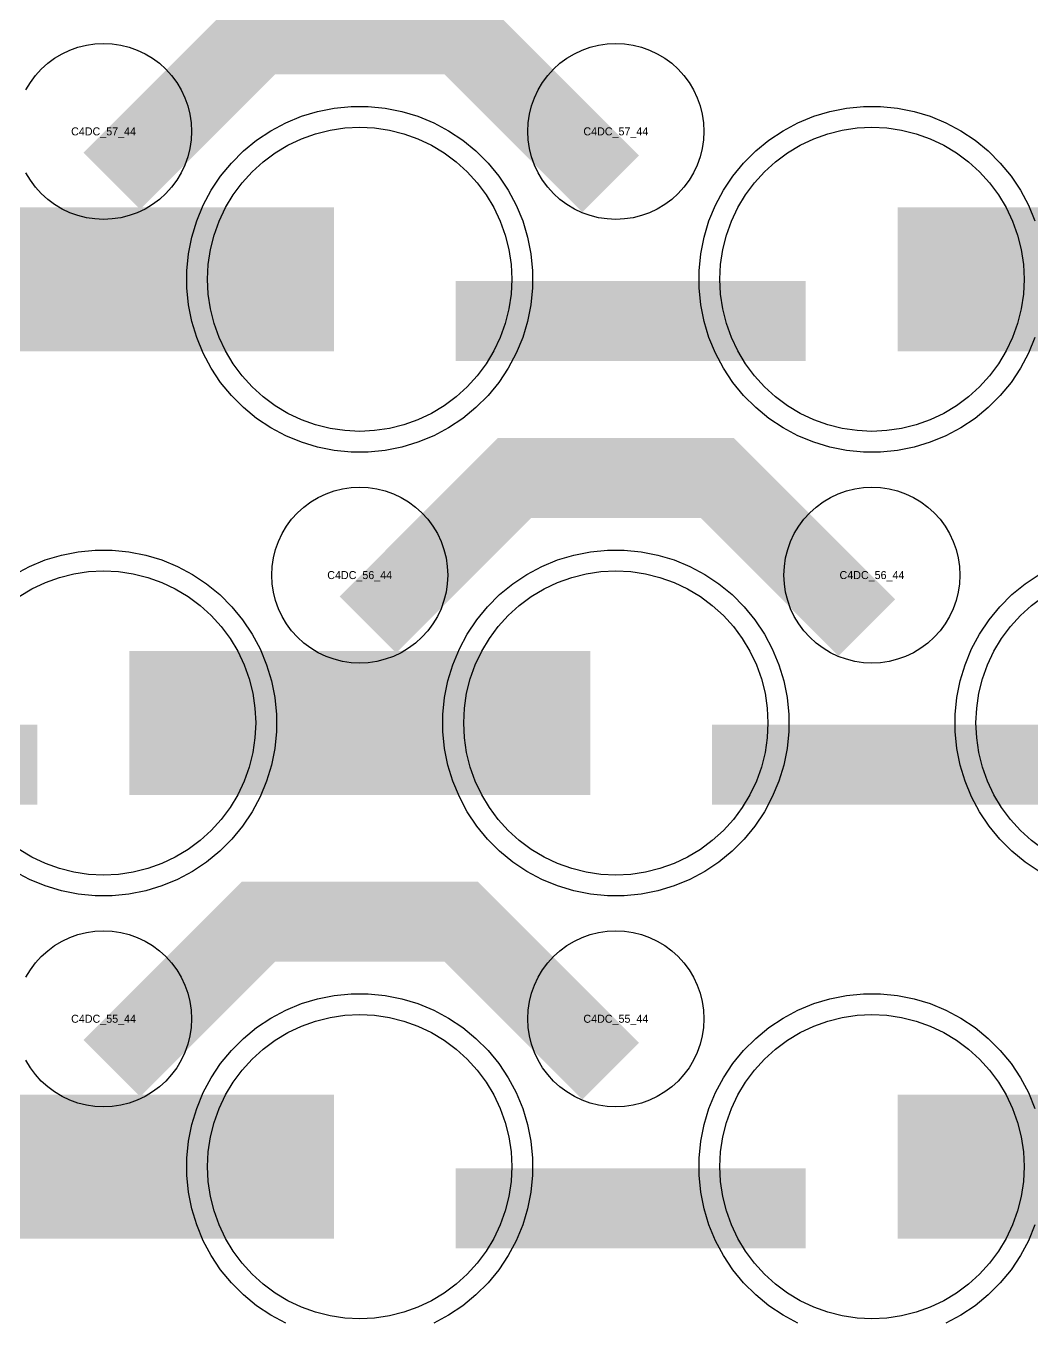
# Model space of a CAD drawing. Extents: x -11880 to 11880, y -14992 to 14992.
# Drawn here: x 2055.8 to 2370, y -7267.1 to -6862.3 of the extents above; entities that cross this region are included whole.
import ezdxf
from ezdxf.enums import TextEntityAlignment as Align

# ---------------------------------------------------------------- set-up
doc = ezdxf.new("R2010")
doc.units = 0
doc.header["$MEASUREMENT"] = 0
for name, color, linetype in [('GDS_775_DT_237', 138, 'CONTINUOUS'), ('RDL1_FS', 34, 'CONTINUOUS'), ('RDL_BS', 160, 'CONTINUOUS')]:
    doc.layers.add(name, color=color, linetype=linetype)

msp = doc.modelspace()

# ---------------------------------------------------------------- linework, layer by layer
at = {"layer": 'RDL1_FS', "color": 241, "true_color": 0xf7abae}
for points in [[(2160, -6988.919), (2155.343, -6988.69), (2150.732, -6988.006), (2146.209, -6986.874), (2141.819, -6985.302), (2137.605, -6983.31), (2133.605, -6980.912), (2129.86, -6978.134), (2126.406, -6975.004), (2123.276, -6971.55), (2120.498, -6967.805), (2118.1, -6963.805), (2116.108, -6959.591), (2114.536, -6955.201), (2113.404, -6950.678), (2112.72, -6946.067), (2112.491, -6941.41), (2112.72, -6936.753), (2113.404, -6932.142), (2114.536, -6927.619), (2116.108, -6923.229), (2118.1, -6919.015), (2120.498, -6915.015), (2123.276, -6911.27), (2126.406, -6907.816), (2129.86, -6904.686), (2133.605, -6901.908), (2137.605, -6899.51), (2141.819, -6897.518), (2146.209, -6895.946), (2150.732, -6894.814), (2155.343, -6894.13), (2160, -6893.901), (2164.657, -6894.13), (2169.268, -6894.814), (2173.791, -6895.946), (2178.181, -6897.518), (2182.395, -6899.51), (2186.395, -6901.908), (2190.14, -6904.686), (2193.594, -6907.816), (2196.724, -6911.27), (2199.502, -6915.015), (2201.9, -6919.015), (2203.892, -6923.229), (2205.464, -6927.619), (2206.596, -6932.142), (2207.28, -6936.753), (2207.509, -6941.41), (2207.28, -6946.067), (2206.596, -6950.678), (2205.464, -6955.201), (2203.892, -6959.591), (2201.9, -6963.805), (2199.502, -6967.805), (2196.724, -6971.55), (2193.594, -6975.004), (2190.14, -6978.134), (2186.395, -6980.912), (2182.395, -6983.31), (2178.181, -6985.302), (2173.791, -6986.874), (2169.268, -6988.006), (2164.657, -6988.69)], [(2320, -6988.919), (2315.343, -6988.69), (2310.732, -6988.006), (2306.209, -6986.874), (2301.819, -6985.302), (2297.605, -6983.31), (2293.605, -6980.912), (2289.86, -6978.134), (2286.406, -6975.004), (2283.276, -6971.55), (2280.498, -6967.805), (2278.1, -6963.805), (2276.108, -6959.591), (2274.536, -6955.201), (2273.404, -6950.678), (2272.72, -6946.067), (2272.491, -6941.41), (2272.72, -6936.753), (2273.404, -6932.142), (2274.536, -6927.619), (2276.108, -6923.229), (2278.1, -6919.015), (2280.498, -6915.015), (2283.276, -6911.27), (2286.406, -6907.816), (2289.86, -6904.686), (2293.605, -6901.908), (2297.605, -6899.51), (2301.819, -6897.518), (2306.209, -6895.946), (2310.732, -6894.814), (2315.343, -6894.13), (2320, -6893.901), (2324.657, -6894.13), (2329.268, -6894.814), (2333.791, -6895.946), (2338.181, -6897.518), (2342.395, -6899.51), (2346.395, -6901.908), (2350.14, -6904.686), (2353.594, -6907.816), (2356.724, -6911.27), (2359.502, -6915.015), (2361.9, -6919.015), (2363.892, -6923.229), (2365.464, -6927.619), (2366.596, -6932.142), (2367.28, -6936.753), (2367.509, -6941.41), (2367.28, -6946.067), (2366.596, -6950.678), (2365.464, -6955.201), (2363.892, -6959.591), (2361.9, -6963.805), (2359.502, -6967.805), (2356.724, -6971.55), (2353.594, -6975.004), (2350.14, -6978.134), (2346.395, -6980.912), (2342.395, -6983.31), (2338.181, -6985.302), (2333.791, -6986.874), (2329.268, -6988.006), (2324.657, -6988.69)]]:
    msp.add_lwpolyline(points, close=True, dxfattribs=at)
for points in [[(2008.002, -6941.41, 45, 45, 0), (2080.002, -6941.41, 45, 45, 0)], [(2080.002, -6941.41, 45, 45, 0), (2152.002, -6941.41, 45, 45, 0)], [(2328.002, -6941.41, 45, 45, 0), (2400.002, -6941.41, 45, 45, 0)]]:
    msp.add_lwpolyline(points, format="xyseb", dxfattribs=at)
at = {"layer": 'RDL1_FS'}
for points in [[(2053.605, -7040.473), (2057.605, -7038.075), (2061.819, -7036.083), (2066.209, -7034.511), (2070.732, -7033.379), (2075.343, -7032.695), (2080, -7032.466), (2084.657, -7032.695), (2089.268, -7033.379), (2093.791, -7034.511), (2098.181, -7036.083), (2102.395, -7038.075), (2106.395, -7040.473), (2110.14, -7043.251), (2113.594, -7046.381), (2116.724, -7049.835), (2119.502, -7053.58), (2121.9, -7057.58), (2123.892, -7061.794), (2125.464, -7066.184), (2126.596, -7070.707), (2127.28, -7075.318), (2127.509, -7079.975), (2127.28, -7084.632), (2126.596, -7089.243), (2125.464, -7093.766), (2123.892, -7098.156), (2121.9, -7102.37), (2119.502, -7106.37), (2116.724, -7110.115), (2113.594, -7113.569), (2110.14, -7116.699), (2106.395, -7119.477), (2102.395, -7121.875), (2098.181, -7123.867), (2093.791, -7125.439), (2089.268, -7126.571), (2084.657, -7127.255), (2080, -7127.484), (2075.343, -7127.255), (2070.732, -7126.571), (2066.209, -7125.439), (2061.819, -7123.867), (2057.605, -7121.875), (2053.605, -7119.477)], [(2373.605, -7119.477), (2369.86, -7116.699), (2366.406, -7113.569), (2363.276, -7110.115), (2360.498, -7106.37), (2358.1, -7102.37), (2356.108, -7098.156), (2354.536, -7093.766), (2353.404, -7089.243), (2352.72, -7084.632), (2352.491, -7079.975), (2352.72, -7075.318), (2353.404, -7070.707), (2354.536, -7066.184), (2356.108, -7061.794), (2358.1, -7057.58), (2360.498, -7053.58), (2363.276, -7049.835), (2366.406, -7046.381), (2369.86, -7043.251), (2373.605, -7040.473)]]:
    msp.add_lwpolyline(points, dxfattribs=at)
for points in [[(2240, -7127.484), (2235.343, -7127.255), (2230.732, -7126.571), (2226.209, -7125.439), (2221.819, -7123.867), (2217.605, -7121.875), (2213.605, -7119.477), (2209.86, -7116.699), (2206.406, -7113.569), (2203.276, -7110.115), (2200.498, -7106.37), (2198.1, -7102.37), (2196.108, -7098.156), (2194.536, -7093.766), (2193.404, -7089.243), (2192.72, -7084.632), (2192.491, -7079.975), (2192.72, -7075.318), (2193.404, -7070.707), (2194.536, -7066.184), (2196.108, -7061.794), (2198.1, -7057.58), (2200.498, -7053.58), (2203.276, -7049.835), (2206.406, -7046.381), (2209.86, -7043.251), (2213.605, -7040.473), (2217.605, -7038.075), (2221.819, -7036.083), (2226.209, -7034.511), (2230.732, -7033.379), (2235.343, -7032.695), (2240, -7032.466), (2244.657, -7032.695), (2249.268, -7033.379), (2253.791, -7034.511), (2258.181, -7036.083), (2262.395, -7038.075), (2266.395, -7040.473), (2270.14, -7043.251), (2273.594, -7046.381), (2276.724, -7049.835), (2279.502, -7053.58), (2281.9, -7057.58), (2283.892, -7061.794), (2285.464, -7066.184), (2286.596, -7070.707), (2287.28, -7075.318), (2287.509, -7079.975), (2287.28, -7084.632), (2286.596, -7089.243), (2285.464, -7093.766), (2283.892, -7098.156), (2281.9, -7102.37), (2279.502, -7106.37), (2276.724, -7110.115), (2273.594, -7113.569), (2270.14, -7116.699), (2266.395, -7119.477), (2262.395, -7121.875), (2258.181, -7123.867), (2253.791, -7125.439), (2249.268, -7126.571), (2244.657, -7127.255)], [(2160, -7266.049), (2155.343, -7265.82), (2150.732, -7265.136), (2146.209, -7264.004), (2141.819, -7262.432), (2137.605, -7260.44), (2133.605, -7258.042), (2129.86, -7255.264), (2126.406, -7252.134), (2123.276, -7248.68), (2120.498, -7244.935), (2118.1, -7240.935), (2116.108, -7236.721), (2114.536, -7232.331), (2113.404, -7227.808), (2112.72, -7223.197), (2112.491, -7218.54), (2112.72, -7213.883), (2113.404, -7209.272), (2114.536, -7204.749), (2116.108, -7200.359), (2118.1, -7196.145), (2120.498, -7192.145), (2123.276, -7188.4), (2126.406, -7184.946), (2129.86, -7181.816), (2133.605, -7179.038), (2137.605, -7176.64), (2141.819, -7174.648), (2146.209, -7173.076), (2150.732, -7171.944), (2155.343, -7171.26), (2160, -7171.031), (2164.657, -7171.26), (2169.268, -7171.944), (2173.791, -7173.076), (2178.181, -7174.648), (2182.395, -7176.64), (2186.395, -7179.038), (2190.14, -7181.816), (2193.594, -7184.946), (2196.724, -7188.4), (2199.502, -7192.145), (2201.9, -7196.145), (2203.892, -7200.359), (2205.464, -7204.749), (2206.596, -7209.272), (2207.28, -7213.883), (2207.509, -7218.54), (2207.28, -7223.197), (2206.596, -7227.808), (2205.464, -7232.331), (2203.892, -7236.721), (2201.9, -7240.935), (2199.502, -7244.935), (2196.724, -7248.68), (2193.594, -7252.134), (2190.14, -7255.264), (2186.395, -7258.042), (2182.395, -7260.44), (2178.181, -7262.432), (2173.791, -7264.004), (2169.268, -7265.136), (2164.657, -7265.82)], [(2320, -7266.049), (2315.343, -7265.82), (2310.732, -7265.136), (2306.209, -7264.004), (2301.819, -7262.432), (2297.605, -7260.44), (2293.605, -7258.042), (2289.86, -7255.264), (2286.406, -7252.134), (2283.276, -7248.68), (2280.498, -7244.935), (2278.1, -7240.935), (2276.108, -7236.721), (2274.536, -7232.331), (2273.404, -7227.808), (2272.72, -7223.197), (2272.491, -7218.54), (2272.72, -7213.883), (2273.404, -7209.272), (2274.536, -7204.749), (2276.108, -7200.359), (2278.1, -7196.145), (2280.498, -7192.145), (2283.276, -7188.4), (2286.406, -7184.946), (2289.86, -7181.816), (2293.605, -7179.038), (2297.605, -7176.64), (2301.819, -7174.648), (2306.209, -7173.076), (2310.732, -7171.944), (2315.343, -7171.26), (2320, -7171.031), (2324.657, -7171.26), (2329.268, -7171.944), (2333.791, -7173.076), (2338.181, -7174.648), (2342.395, -7176.64), (2346.395, -7179.038), (2350.14, -7181.816), (2353.594, -7184.946), (2356.724, -7188.4), (2359.502, -7192.145), (2361.9, -7196.145), (2363.892, -7200.359), (2365.464, -7204.749), (2366.596, -7209.272), (2367.28, -7213.883), (2367.509, -7218.54), (2367.28, -7223.197), (2366.596, -7227.808), (2365.464, -7232.331), (2363.892, -7236.721), (2361.9, -7240.935), (2359.502, -7244.935), (2356.724, -7248.68), (2353.594, -7252.134), (2350.14, -7255.264), (2346.395, -7258.042), (2342.395, -7260.44), (2338.181, -7262.432), (2333.791, -7264.004), (2329.268, -7265.136), (2324.657, -7265.82)]]:
    msp.add_lwpolyline(points, close=True, dxfattribs=at)
for points in [[(2088.002, -7079.975, 45, 45, 0), (2160.002, -7079.975, 45, 45, 0)], [(2160.002, -7079.975, 45, 45, 0), (2232.002, -7079.975, 45, 45, 0)], [(2008.002, -7218.54, 45, 45, 0), (2080.002, -7218.54, 45, 45, 0)], [(2080.002, -7218.54, 45, 45, 0), (2152.002, -7218.54, 45, 45, 0)], [(2328.002, -7218.54, 45, 45, 0), (2400.002, -7218.54, 45, 45, 0)]]:
    msp.add_lwpolyline(points, format="xyseb", dxfattribs=at)
at = {"layer": 'RDL_BS'}
for points in [[(2082.562, -6910.724, 25, 25, 0), (2128.377, -6864.909, 25, 25, 0), (2161.93, -6864.909, 25, 25, 0)], [(2238.401, -6911.623, 25, 25, 0), (2191.687, -6864.909, 25, 25, 0), (2161.929, -6864.909, 25, 25, 0)], [(2162.562, -7049.289, 25, 25, 0), (2208.377, -7003.474, 25, 25, 0), (2241.93, -7003.474, 25, 25, 0)], [(2318.401, -7050.188, 25, 25, 0), (2271.687, -7003.474, 25, 25, 0), (2241.929, -7003.474, 25, 25, 0)], [(1950.016, -7092.988, 25, 25, 0), (2059.281, -7092.988, 25, 25, 0)], [(2270.016, -7092.988, 25, 25, 0), (2379.281, -7092.988, 25, 25, 0)], [(2082.562, -7187.854, 25, 25, 0), (2128.377, -7142.039, 25, 25, 0), (2161.93, -7142.039, 25, 25, 0)], [(2238.401, -7188.753, 25, 25, 0), (2191.687, -7142.039, 25, 25, 0), (2161.929, -7142.039, 25, 25, 0)], [(2190.016, -7231.553, 25, 25, 0), (2299.281, -7231.553, 25, 25, 0)]]:
    msp.add_lwpolyline(points, format="xyseb", dxfattribs=at)
for points in [[(2055.75, -6882.266), (2057.143, -6879.942), (2058.746, -6877.779), (2060.558, -6875.78), (2062.557, -6873.968), (2064.72, -6872.365), (2067.044, -6870.972), (2069.481, -6869.82), (2072.016, -6868.913), (2074.635, -6868.256), (2077.307, -6867.86), (2080, -6867.728), (2082.693, -6867.86), (2085.365, -6868.256), (2087.984, -6868.913), (2090.519, -6869.82), (2092.956, -6870.972), (2095.28, -6872.365), (2097.443, -6873.968), (2099.442, -6875.78), (2101.254, -6877.779), (2102.857, -6879.942), (2104.25, -6882.266), (2105.402, -6884.703), (2106.309, -6887.238), (2106.966, -6889.857), (2107.362, -6892.529), (2107.494, -6895.222), (2107.362, -6897.915), (2106.966, -6900.587), (2106.309, -6903.206), (2105.402, -6905.741), (2104.25, -6908.178), (2102.857, -6910.502), (2101.254, -6912.665), (2099.442, -6914.664), (2097.443, -6916.476), (2095.28, -6918.079), (2092.956, -6919.472), (2090.519, -6920.624), (2087.984, -6921.531), (2085.365, -6922.188), (2082.693, -6922.584), (2080, -6922.716), (2077.307, -6922.584), (2074.635, -6922.188), (2072.016, -6921.531), (2069.481, -6920.624), (2067.044, -6919.472), (2064.72, -6918.079), (2062.557, -6916.476), (2060.558, -6914.664), (2058.746, -6912.665), (2057.143, -6910.502), (2055.75, -6908.178)], [(2052.223, -7033.592), (2056.885, -7031.1), (2061.795, -7029.069), (2066.835, -7027.538), (2072.062, -7026.492), (2077.356, -7025.975), (2082.644, -7025.975), (2087.938, -7026.492), (2093.165, -7027.538), (2098.205, -7029.069), (2103.115, -7031.1), (2107.777, -7033.592), (2112.191, -7036.539), (2116.292, -7039.901), (2120.074, -7043.683), (2123.436, -7047.784), (2126.383, -7052.198), (2128.875, -7056.86), (2130.906, -7061.77), (2132.437, -7066.81), (2133.483, -7072.037), (2134, -7077.331), (2134, -7082.619), (2133.483, -7087.913), (2132.437, -7093.14), (2130.906, -7098.18), (2128.875, -7103.09), (2126.383, -7107.752), (2123.436, -7112.166), (2120.074, -7116.267), (2116.292, -7120.049), (2112.191, -7123.411), (2107.777, -7126.358), (2103.115, -7128.85), (2098.205, -7130.881), (2093.165, -7132.412), (2087.938, -7133.458), (2082.644, -7133.975), (2077.356, -7133.975), (2072.062, -7133.458), (2066.835, -7132.412), (2061.795, -7130.881), (2056.885, -7128.85), (2052.223, -7126.358)], [(2372.223, -7126.358), (2367.809, -7123.411), (2363.708, -7120.049), (2359.926, -7116.267), (2356.564, -7112.166), (2353.617, -7107.752), (2351.125, -7103.09), (2349.094, -7098.18), (2347.563, -7093.14), (2346.517, -7087.913), (2346, -7082.619), (2346, -7077.331), (2346.517, -7072.037), (2347.563, -7066.81), (2349.094, -7061.77), (2351.125, -7056.86), (2353.617, -7052.198), (2356.564, -7047.784), (2359.926, -7043.683), (2363.708, -7039.901), (2367.809, -7036.539), (2372.223, -7033.592)], [(2055.75, -7159.396), (2057.143, -7157.072), (2058.746, -7154.909), (2060.558, -7152.91), (2062.557, -7151.098), (2064.72, -7149.495), (2067.044, -7148.102), (2069.481, -7146.95), (2072.016, -7146.043), (2074.635, -7145.386), (2077.307, -7144.99), (2080, -7144.858), (2082.693, -7144.99), (2085.365, -7145.386), (2087.984, -7146.043), (2090.519, -7146.95), (2092.956, -7148.102), (2095.28, -7149.495), (2097.443, -7151.098), (2099.442, -7152.91), (2101.254, -7154.909), (2102.857, -7157.072), (2104.25, -7159.396), (2105.402, -7161.833), (2106.309, -7164.368), (2106.966, -7166.987), (2107.362, -7169.659), (2107.494, -7172.352), (2107.362, -7175.045), (2106.966, -7177.717), (2106.309, -7180.336), (2105.402, -7182.871), (2104.25, -7185.308), (2102.857, -7187.632), (2101.254, -7189.795), (2099.442, -7191.794), (2097.443, -7193.606), (2095.28, -7195.209), (2092.956, -7196.602), (2090.519, -7197.754), (2087.984, -7198.661), (2085.365, -7199.318), (2082.693, -7199.714), (2080, -7199.846), (2077.307, -7199.714), (2074.635, -7199.318), (2072.016, -7198.661), (2069.481, -7197.754), (2067.044, -7196.602), (2064.72, -7195.209), (2062.557, -7193.606), (2060.558, -7191.794), (2058.746, -7189.795), (2057.143, -7187.632), (2055.75, -7185.308)], [(2136.885, -7267.415), (2132.223, -7264.923), (2127.809, -7261.976), (2123.708, -7258.614), (2119.926, -7254.832), (2116.564, -7250.731), (2113.617, -7246.317), (2111.125, -7241.655), (2109.094, -7236.745), (2107.563, -7231.705), (2106.517, -7226.478), (2106, -7221.184), (2106, -7215.896), (2106.517, -7210.602), (2107.563, -7205.375), (2109.094, -7200.335), (2111.125, -7195.425), (2113.617, -7190.763), (2116.564, -7186.349), (2119.926, -7182.248), (2123.708, -7178.466), (2127.809, -7175.104), (2132.223, -7172.157), (2136.885, -7169.665), (2141.795, -7167.634), (2146.835, -7166.103), (2152.062, -7165.057), (2157.356, -7164.54), (2162.644, -7164.54), (2167.938, -7165.057), (2173.165, -7166.103), (2178.205, -7167.634), (2183.115, -7169.665), (2187.777, -7172.157), (2192.191, -7175.104), (2196.292, -7178.466), (2200.074, -7182.248), (2203.436, -7186.349), (2206.383, -7190.763), (2208.875, -7195.425), (2210.906, -7200.335), (2212.437, -7205.375), (2213.483, -7210.602), (2214, -7215.896), (2214, -7221.184), (2213.483, -7226.478), (2212.437, -7231.705), (2210.906, -7236.745), (2208.875, -7241.655), (2206.383, -7246.317), (2203.436, -7250.731), (2200.074, -7254.832), (2196.292, -7258.614), (2192.191, -7261.976), (2187.777, -7264.923), (2183.115, -7267.415)], [(2296.885, -7267.415), (2292.223, -7264.923), (2287.809, -7261.976), (2283.708, -7258.614), (2279.926, -7254.832), (2276.564, -7250.731), (2273.617, -7246.317), (2271.125, -7241.655), (2269.094, -7236.745), (2267.563, -7231.705), (2266.517, -7226.478), (2266, -7221.184), (2266, -7215.896), (2266.517, -7210.602), (2267.563, -7205.375), (2269.094, -7200.335), (2271.125, -7195.425), (2273.617, -7190.763), (2276.564, -7186.349), (2279.926, -7182.248), (2283.708, -7178.466), (2287.809, -7175.104), (2292.223, -7172.157), (2296.885, -7169.665), (2301.795, -7167.634), (2306.835, -7166.103), (2312.062, -7165.057), (2317.356, -7164.54), (2322.644, -7164.54), (2327.938, -7165.057), (2333.165, -7166.103), (2338.205, -7167.634), (2343.115, -7169.665), (2347.777, -7172.157), (2352.191, -7175.104), (2356.292, -7178.466), (2360.074, -7182.248), (2363.436, -7186.349), (2366.383, -7190.763), (2368.875, -7195.425), (2370.906, -7200.335)], [(2370.906, -7236.745), (2368.875, -7241.655), (2366.383, -7246.317), (2363.436, -7250.731), (2360.074, -7254.832), (2356.292, -7258.614), (2352.191, -7261.976), (2347.777, -7264.923), (2343.115, -7267.415)]]:
    msp.add_lwpolyline(points, dxfattribs=at)
for points in [[(2240, -6922.716), (2237.307, -6922.584), (2234.635, -6922.188), (2232.016, -6921.531), (2229.481, -6920.624), (2227.044, -6919.472), (2224.72, -6918.079), (2222.557, -6916.476), (2220.558, -6914.664), (2218.746, -6912.665), (2217.143, -6910.502), (2215.75, -6908.178), (2214.598, -6905.741), (2213.691, -6903.206), (2213.034, -6900.587), (2212.638, -6897.915), (2212.506, -6895.222), (2212.638, -6892.529), (2213.034, -6889.857), (2213.691, -6887.238), (2214.598, -6884.703), (2215.75, -6882.266), (2217.143, -6879.942), (2218.746, -6877.779), (2220.558, -6875.78), (2222.557, -6873.968), (2224.72, -6872.365), (2227.044, -6870.972), (2229.481, -6869.82), (2232.016, -6868.913), (2234.635, -6868.256), (2237.307, -6867.86), (2240, -6867.728), (2242.693, -6867.86), (2245.365, -6868.256), (2247.984, -6868.913), (2250.519, -6869.82), (2252.956, -6870.972), (2255.28, -6872.365), (2257.443, -6873.968), (2259.442, -6875.78), (2261.254, -6877.779), (2262.857, -6879.942), (2264.25, -6882.266), (2265.402, -6884.703), (2266.309, -6887.238), (2266.966, -6889.857), (2267.362, -6892.529), (2267.494, -6895.222), (2267.362, -6897.915), (2266.966, -6900.587), (2266.309, -6903.206), (2265.402, -6905.741), (2264.25, -6908.178), (2262.857, -6910.502), (2261.254, -6912.665), (2259.442, -6914.664), (2257.443, -6916.476), (2255.28, -6918.079), (2252.956, -6919.472), (2250.519, -6920.624), (2247.984, -6921.531), (2245.365, -6922.188), (2242.693, -6922.584)], [(2160, -7061.281), (2157.307, -7061.149), (2154.635, -7060.753), (2152.016, -7060.096), (2149.481, -7059.189), (2147.044, -7058.037), (2144.72, -7056.644), (2142.557, -7055.041), (2140.558, -7053.229), (2138.746, -7051.23), (2137.143, -7049.067), (2135.75, -7046.743), (2134.598, -7044.306), (2133.691, -7041.771), (2133.034, -7039.152), (2132.638, -7036.48), (2132.506, -7033.787), (2132.638, -7031.094), (2133.034, -7028.422), (2133.691, -7025.803), (2134.598, -7023.268), (2135.75, -7020.831), (2137.143, -7018.507), (2138.746, -7016.344), (2140.558, -7014.345), (2142.557, -7012.533), (2144.72, -7010.93), (2147.044, -7009.537), (2149.481, -7008.385), (2152.016, -7007.478), (2154.635, -7006.821), (2157.307, -7006.425), (2160, -7006.293), (2162.693, -7006.425), (2165.365, -7006.821), (2167.984, -7007.478), (2170.519, -7008.385), (2172.956, -7009.537), (2175.28, -7010.93), (2177.443, -7012.533), (2179.442, -7014.345), (2181.254, -7016.344), (2182.857, -7018.507), (2184.25, -7020.831), (2185.402, -7023.268), (2186.309, -7025.803), (2186.966, -7028.422), (2187.362, -7031.094), (2187.494, -7033.787), (2187.362, -7036.48), (2186.966, -7039.152), (2186.309, -7041.771), (2185.402, -7044.306), (2184.25, -7046.743), (2182.857, -7049.067), (2181.254, -7051.23), (2179.442, -7053.229), (2177.443, -7055.041), (2175.28, -7056.644), (2172.956, -7058.037), (2170.519, -7059.189), (2167.984, -7060.096), (2165.365, -7060.753), (2162.693, -7061.149)], [(2320, -7061.281), (2317.307, -7061.149), (2314.635, -7060.753), (2312.016, -7060.096), (2309.481, -7059.189), (2307.044, -7058.037), (2304.72, -7056.644), (2302.557, -7055.041), (2300.558, -7053.229), (2298.746, -7051.23), (2297.143, -7049.067), (2295.75, -7046.743), (2294.598, -7044.306), (2293.691, -7041.771), (2293.034, -7039.152), (2292.638, -7036.48), (2292.506, -7033.787), (2292.638, -7031.094), (2293.034, -7028.422), (2293.691, -7025.803), (2294.598, -7023.268), (2295.75, -7020.831), (2297.143, -7018.507), (2298.746, -7016.344), (2300.558, -7014.345), (2302.557, -7012.533), (2304.72, -7010.93), (2307.044, -7009.537), (2309.481, -7008.385), (2312.016, -7007.478), (2314.635, -7006.821), (2317.307, -7006.425), (2320, -7006.293), (2322.693, -7006.425), (2325.365, -7006.821), (2327.984, -7007.478), (2330.519, -7008.385), (2332.956, -7009.537), (2335.28, -7010.93), (2337.443, -7012.533), (2339.442, -7014.345), (2341.254, -7016.344), (2342.857, -7018.507), (2344.25, -7020.831), (2345.402, -7023.268), (2346.309, -7025.803), (2346.966, -7028.422), (2347.362, -7031.094), (2347.494, -7033.787), (2347.362, -7036.48), (2346.966, -7039.152), (2346.309, -7041.771), (2345.402, -7044.306), (2344.25, -7046.743), (2342.857, -7049.067), (2341.254, -7051.23), (2339.442, -7053.229), (2337.443, -7055.041), (2335.28, -7056.644), (2332.956, -7058.037), (2330.519, -7059.189), (2327.984, -7060.096), (2325.365, -7060.753), (2322.693, -7061.149)], [(2237.356, -7133.975), (2232.062, -7133.458), (2226.835, -7132.412), (2221.795, -7130.881), (2216.885, -7128.85), (2212.223, -7126.358), (2207.809, -7123.411), (2203.708, -7120.049), (2199.926, -7116.267), (2196.564, -7112.166), (2193.617, -7107.752), (2191.125, -7103.09), (2189.094, -7098.18), (2187.563, -7093.14), (2186.517, -7087.913), (2186, -7082.619), (2186, -7077.331), (2186.517, -7072.037), (2187.563, -7066.81), (2189.094, -7061.77), (2191.125, -7056.86), (2193.617, -7052.198), (2196.564, -7047.784), (2199.926, -7043.683), (2203.708, -7039.901), (2207.809, -7036.539), (2212.223, -7033.592), (2216.885, -7031.1), (2221.795, -7029.069), (2226.835, -7027.538), (2232.062, -7026.492), (2237.356, -7025.975), (2242.644, -7025.975), (2247.938, -7026.492), (2253.165, -7027.538), (2258.205, -7029.069), (2263.115, -7031.1), (2267.777, -7033.592), (2272.191, -7036.539), (2276.292, -7039.901), (2280.074, -7043.683), (2283.436, -7047.784), (2286.383, -7052.198), (2288.875, -7056.86), (2290.906, -7061.77), (2292.437, -7066.81), (2293.483, -7072.037), (2294, -7077.331), (2294, -7082.619), (2293.483, -7087.913), (2292.437, -7093.14), (2290.906, -7098.18), (2288.875, -7103.09), (2286.383, -7107.752), (2283.436, -7112.166), (2280.074, -7116.267), (2276.292, -7120.049), (2272.191, -7123.411), (2267.777, -7126.358), (2263.115, -7128.85), (2258.205, -7130.881), (2253.165, -7132.412), (2247.938, -7133.458), (2242.644, -7133.975)], [(2240, -7199.846), (2237.307, -7199.714), (2234.635, -7199.318), (2232.016, -7198.661), (2229.481, -7197.754), (2227.044, -7196.602), (2224.72, -7195.209), (2222.557, -7193.606), (2220.558, -7191.794), (2218.746, -7189.795), (2217.143, -7187.632), (2215.75, -7185.308), (2214.598, -7182.871), (2213.691, -7180.336), (2213.034, -7177.717), (2212.638, -7175.045), (2212.506, -7172.352), (2212.638, -7169.659), (2213.034, -7166.987), (2213.691, -7164.368), (2214.598, -7161.833), (2215.75, -7159.396), (2217.143, -7157.072), (2218.746, -7154.909), (2220.558, -7152.91), (2222.557, -7151.098), (2224.72, -7149.495), (2227.044, -7148.102), (2229.481, -7146.95), (2232.016, -7146.043), (2234.635, -7145.386), (2237.307, -7144.99), (2240, -7144.858), (2242.693, -7144.99), (2245.365, -7145.386), (2247.984, -7146.043), (2250.519, -7146.95), (2252.956, -7148.102), (2255.28, -7149.495), (2257.443, -7151.098), (2259.442, -7152.91), (2261.254, -7154.909), (2262.857, -7157.072), (2264.25, -7159.396), (2265.402, -7161.833), (2266.309, -7164.368), (2266.966, -7166.987), (2267.362, -7169.659), (2267.494, -7172.352), (2267.362, -7175.045), (2266.966, -7177.717), (2266.309, -7180.336), (2265.402, -7182.871), (2264.25, -7185.308), (2262.857, -7187.632), (2261.254, -7189.795), (2259.442, -7191.794), (2257.443, -7193.606), (2255.28, -7195.209), (2252.956, -7196.602), (2250.519, -7197.754), (2247.984, -7198.661), (2245.365, -7199.318), (2242.693, -7199.714)]]:
    msp.add_lwpolyline(points, close=True, dxfattribs=at)
at = {"layer": 'RDL_BS', "color": 241, "true_color": 0xf7abae}
msp.add_lwpolyline([(2157.356, -6995.41), (2152.062, -6994.893), (2146.835, -6993.847), (2141.795, -6992.316), (2136.885, -6990.285), (2132.223, -6987.793), (2127.809, -6984.846), (2123.708, -6981.484), (2119.926, -6977.702), (2116.564, -6973.601), (2113.617, -6969.187), (2111.125, -6964.525), (2109.094, -6959.615), (2107.563, -6954.575), (2106.517, -6949.348), (2106, -6944.054), (2106, -6938.766), (2106.517, -6933.472), (2107.563, -6928.245), (2109.094, -6923.205), (2111.125, -6918.295), (2113.617, -6913.633), (2116.564, -6909.219), (2119.926, -6905.118), (2123.708, -6901.336), (2127.809, -6897.974), (2132.223, -6895.027), (2136.885, -6892.535), (2141.795, -6890.504), (2146.835, -6888.973), (2152.062, -6887.927), (2157.356, -6887.41), (2162.644, -6887.41), (2167.938, -6887.927), (2173.165, -6888.973), (2178.205, -6890.504), (2183.115, -6892.535), (2187.777, -6895.027), (2192.191, -6897.974), (2196.292, -6901.336), (2200.074, -6905.118), (2203.436, -6909.219), (2206.383, -6913.633), (2208.875, -6918.295), (2210.906, -6923.205), (2212.437, -6928.245), (2213.483, -6933.472), (2214, -6938.766), (2214, -6944.054), (2213.483, -6949.348), (2212.437, -6954.575), (2210.906, -6959.615), (2208.875, -6964.525), (2206.383, -6969.187), (2203.436, -6973.601), (2200.074, -6977.702), (2196.292, -6981.484), (2192.191, -6984.846), (2187.777, -6987.793), (2183.115, -6990.285), (2178.205, -6992.316), (2173.165, -6993.847), (2167.938, -6994.893), (2162.644, -6995.41)], close=True, dxfattribs=at)
msp.add_lwpolyline([(2370.906, -6959.615), (2368.875, -6964.525), (2366.383, -6969.187), (2363.436, -6973.601), (2360.074, -6977.702), (2356.292, -6981.484), (2352.191, -6984.846), (2347.777, -6987.793), (2343.115, -6990.285), (2338.205, -6992.316), (2333.165, -6993.847), (2327.938, -6994.893), (2322.644, -6995.41), (2317.356, -6995.41), (2312.062, -6994.893), (2306.835, -6993.847), (2301.795, -6992.316), (2296.885, -6990.285), (2292.223, -6987.793), (2287.809, -6984.846), (2283.708, -6981.484), (2279.926, -6977.702), (2276.564, -6973.601), (2273.617, -6969.187), (2271.125, -6964.525), (2269.094, -6959.615), (2267.563, -6954.575), (2266.517, -6949.348), (2266, -6944.054), (2266, -6938.766), (2266.517, -6933.472), (2267.563, -6928.245), (2269.094, -6923.205), (2271.125, -6918.295), (2273.617, -6913.633), (2276.564, -6909.219), (2279.926, -6905.118), (2283.708, -6901.336), (2287.809, -6897.974), (2292.223, -6895.027), (2296.885, -6892.535), (2301.795, -6890.504), (2306.835, -6888.973), (2312.062, -6887.927), (2317.356, -6887.41), (2322.644, -6887.41), (2327.938, -6887.927), (2333.165, -6888.973), (2338.205, -6890.504), (2343.115, -6892.535), (2347.777, -6895.027), (2352.191, -6897.974), (2356.292, -6901.336), (2360.074, -6905.118), (2363.436, -6909.219), (2366.383, -6913.633), (2368.875, -6918.295), (2370.906, -6923.205)], dxfattribs=at)
msp.add_lwpolyline([(2190.016, -6954.423, 25, 25, 0), (2299.281, -6954.423, 25, 25, 0)], format="xyseb", dxfattribs=at)

# ---------------------------------------------------------------- texts
at = {"layer": 'GDS_775_DT_237'}
for s, p in [('C4DC_57_44', (2080, -6895.222)), ('C4DC_57_44', (2080, -6895.222)), ('C4DC_57_44', (2240, -6895.222)), ('C4DC_57_44', (2240, -6895.222)), ('C4DC_56_44', (2160, -7033.787)), ('C4DC_56_44', (2160, -7033.787)), ('C4DC_56_44', (2320, -7033.787)), ('C4DC_56_44', (2320, -7033.787)), ('C4DC_55_44', (2080, -7172.352)), ('C4DC_55_44', (2080, -7172.352)), ('C4DC_55_44', (2240, -7172.352)), ('C4DC_55_44', (2240, -7172.352))]:
    msp.add_text(s, height=2.5, dxfattribs=at).set_placement(p, align=Align.MIDDLE_CENTER)

doc.saveas('drawing.dxf')
